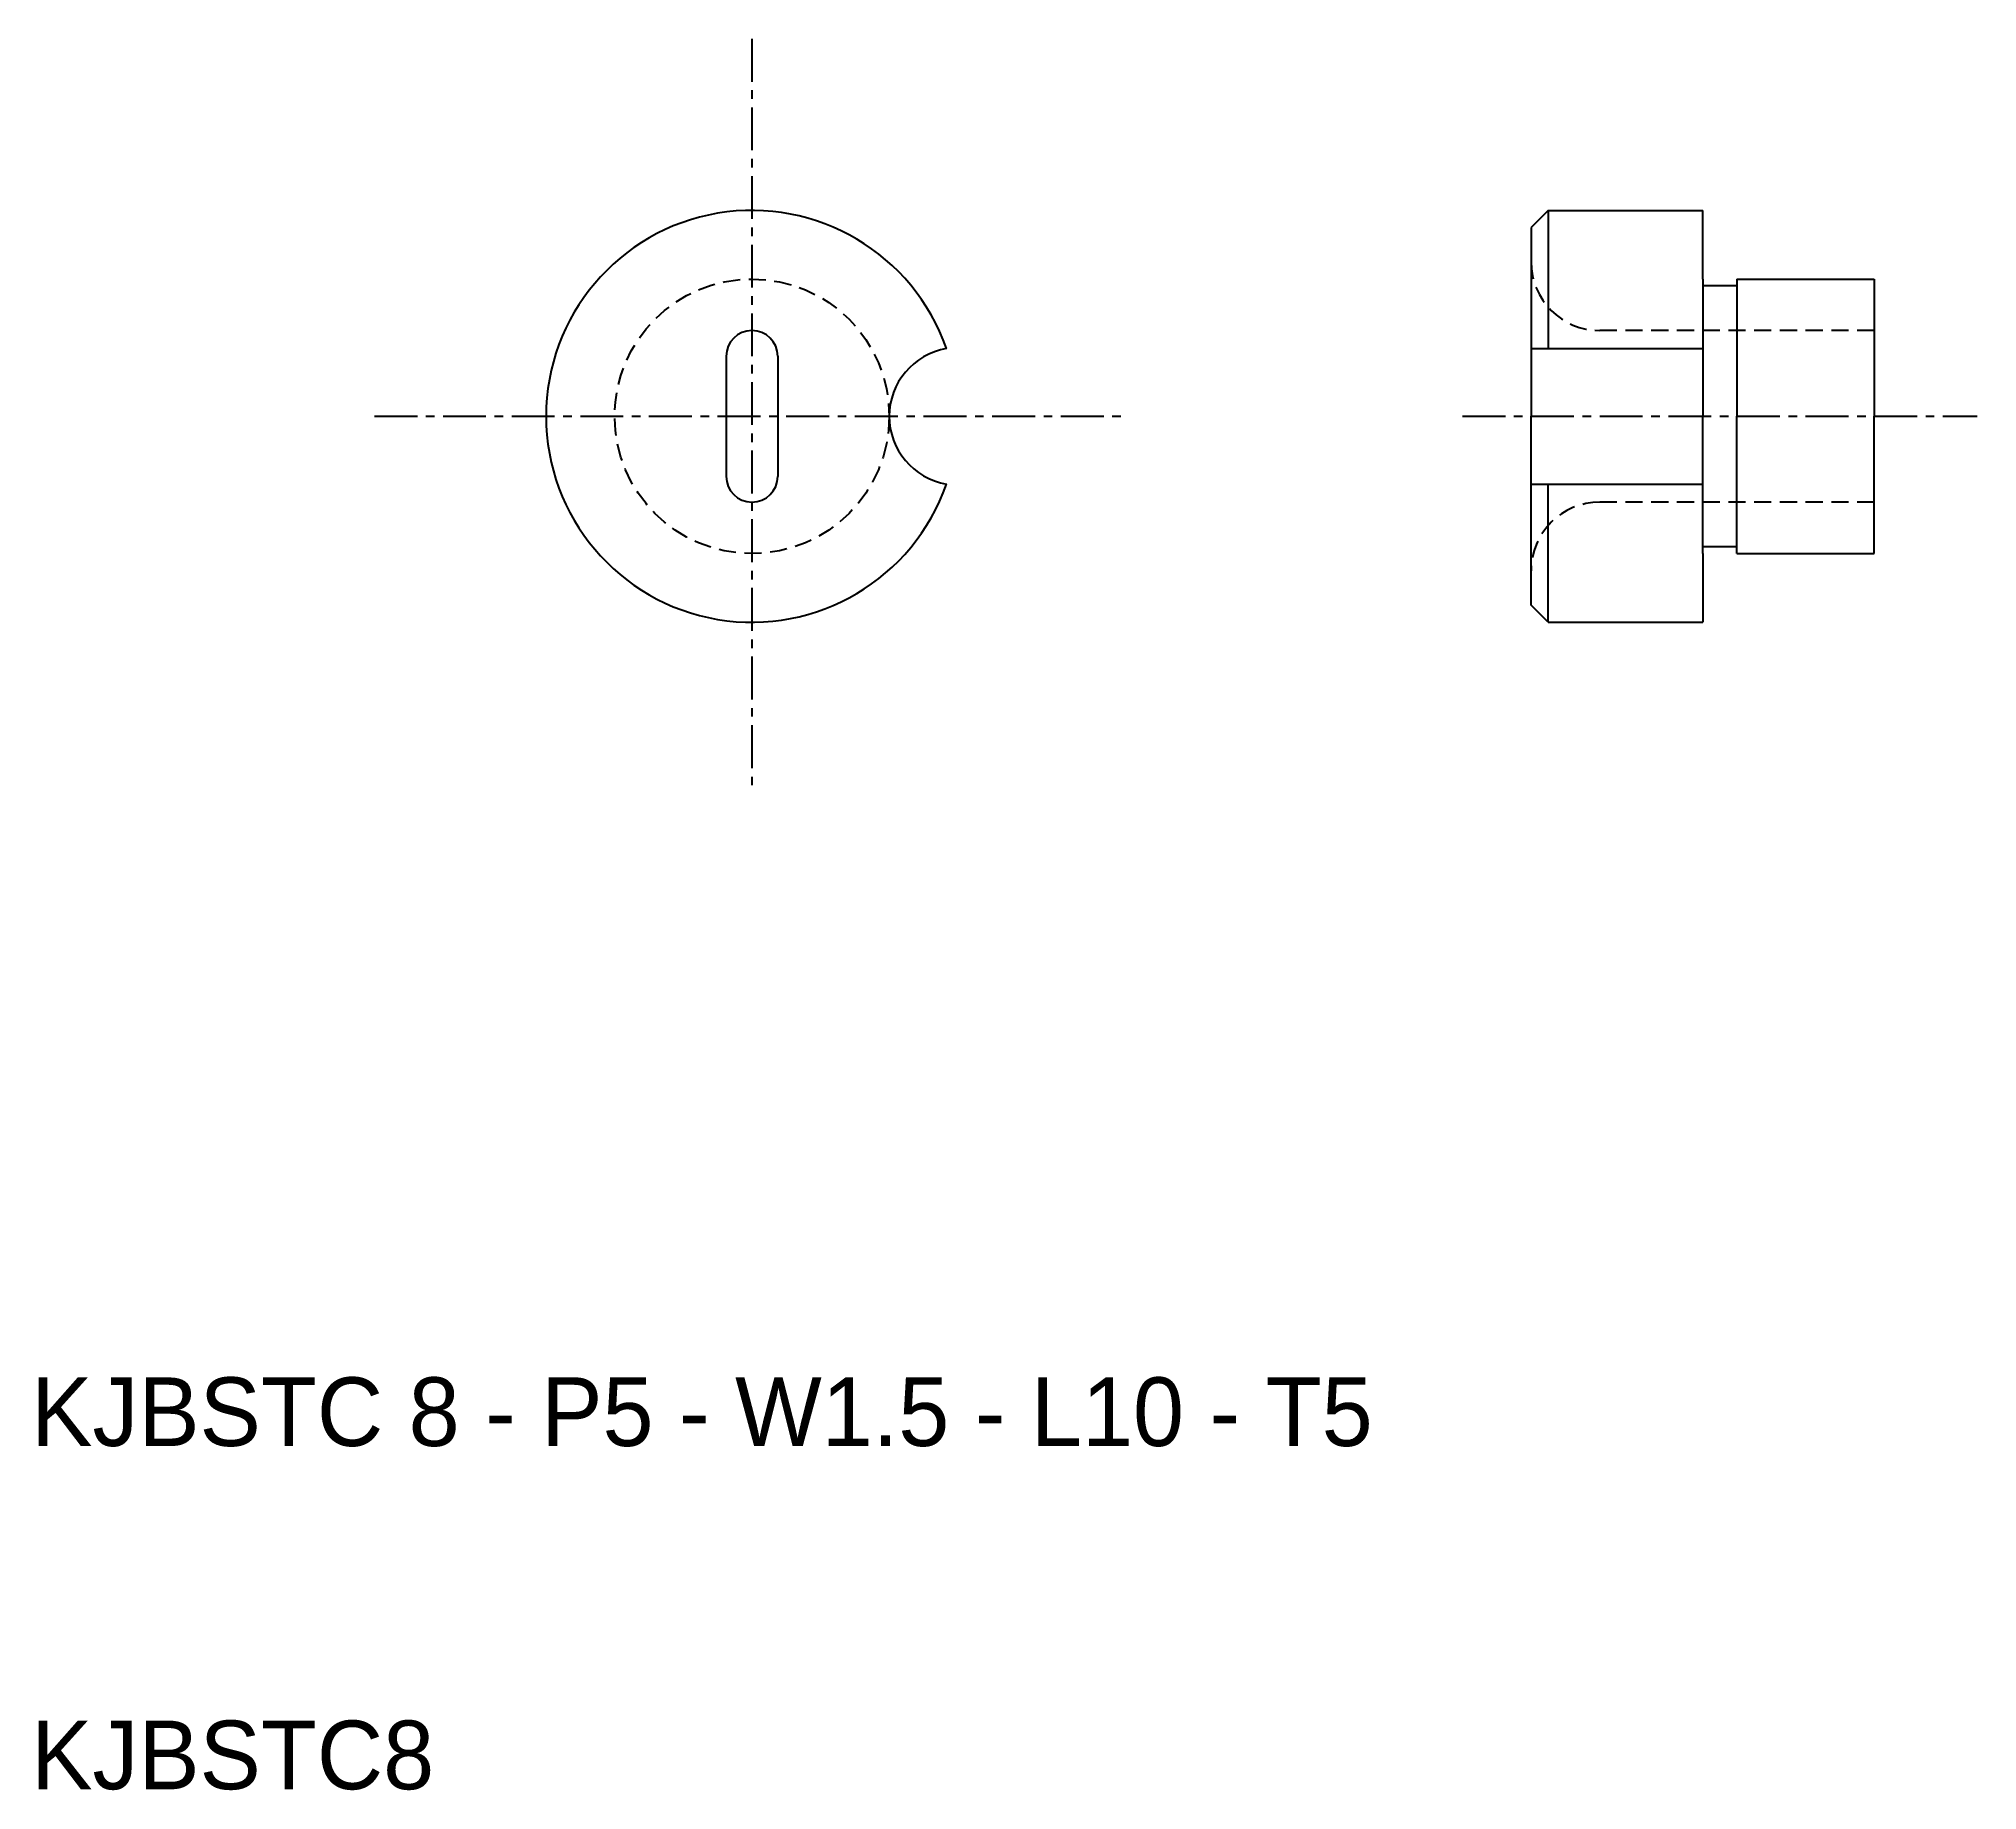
# Model space of a CAD drawing. Extents: x 10.2 to 66.7, y 10 to 61.
import ezdxf

# ---------------------------------------------------------------- set-up
doc = ezdxf.new("R2010")
doc.units = 0
doc.linetypes.add('CENTER', pattern=[2, 1.25, -0.25, 0.25, -0.25])
doc.linetypes.add('DASHED', pattern=[0.75, 0.5, -0.25])
doc.layers.get('0').update_dxf_attribs({"linetype": 'CONTINUOUS'})
doc.layers.add('CENTER', color=1, linetype='CENTER')

msp = doc.modelspace()

# ---------------------------------------------------------------- linework, layer by layer
at = {"color": 7, "linetype": 'CONTINUOUS'}
for p, q in [((54.202, 56), (53.702, 55.5)), ((54.202, 56), (54.202, 51.979)), ((54.202, 56), (58.702, 56)), ((58.702, 54), (58.702, 56)), ((53.702, 55.5), (53.702, 50)), ((58.702, 54), (58.702, 50)), ((59.702, 53.8), (58.702, 53.8)), ((59.702, 54), (63.702, 54)), ((59.702, 54), (59.702, 50)), ((63.702, 54), (63.702, 50)), ((53.702, 51.979), (58.702, 51.979)), ((30.25, 51.75), (30.25, 48.25)), ((31.75, 51.75), (31.75, 48.25)), ((53.702, 44.5), (53.702, 50)), ((58.702, 46), (58.702, 50)), ((59.702, 46), (59.702, 50)), ((63.702, 46), (63.702, 50)), ((53.702, 48.021), (58.702, 48.021)), ((54.202, 44), (54.202, 48.021)), ((59.702, 46.2), (58.702, 46.2)), ((58.702, 46), (58.702, 44)), ((59.702, 46), (63.702, 46)), ((54.202, 44), (53.702, 44.5)), ((54.202, 44), (58.702, 44))]:
    msp.add_line(p, q, dxfattribs=at)
at = {"color": 3, "linetype": 'DASHED'}
for p, q in [((63.702, 52.5), (55.702, 52.5)), ((63.702, 47.5), (55.702, 47.5))]:
    msp.add_line(p, q, dxfattribs=at)
msp.add_circle((31, 50), 4, dxfattribs=at)
at = {"color": 7, "linetype": 'CONTINUOUS'}
for centre, radius, start, end in [((31, 50), 6, 19.1881, 340.8119), ((31, 51.75), 0.75, 0, 180), ((37, 50), 2, 99.5941, 260.4059), ((31, 48.25), 0.75, 180, 0)]:
    msp.add_arc(centre, radius, start, end, dxfattribs=at)
at = {"color": 3, "linetype": 'DASHED'}
for centre, start, end in [((55.702, 54.5), 180, 270), ((55.702, 45.5), 90, 180)]:
    msp.add_arc(centre, 2, start, end, dxfattribs=at)
at = {"layer": 'CENTER'}
for p, q in [((31, 61), (31, 39)), ((20, 50), (42, 50)), ((51.702, 50), (66.702, 50))]:
    msp.add_line(p, q, dxfattribs=at)

# ---------------------------------------------------------------- texts
at = {"color": 7, "linetype": 'CONTINUOUS'}
for s, p in [('KJBSTC 8 - P5 - W1.5 - L10 - T5', (10, 20)), ('KJBSTC8', (10, 10))]:
    msp.add_text(s, height=2, dxfattribs=at).set_placement(p)

doc.saveas('drawing.dxf')
